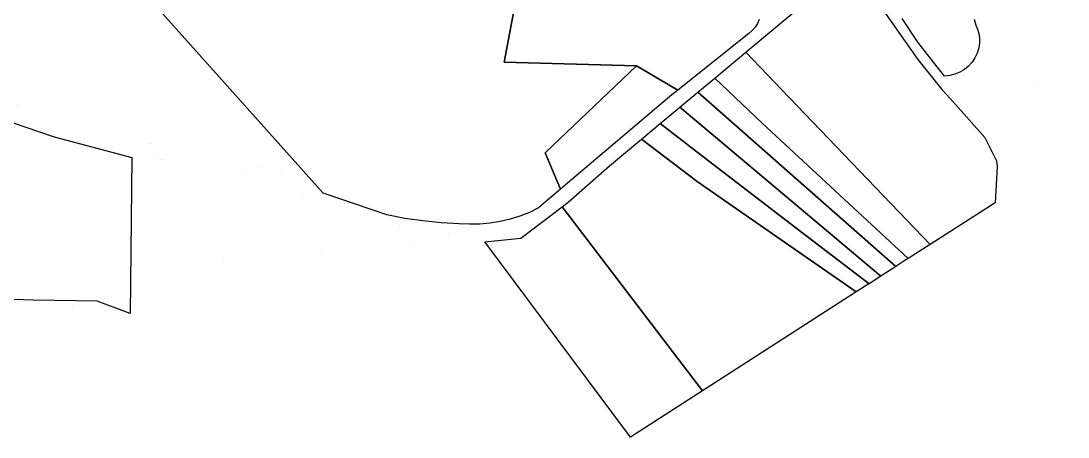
# Model space of a CAD drawing. Header units: millimetres. Extents: x 522658 to 553925, y 7796479 to 7820139.
# Drawn here: x 544748 to 545673, y 7810206 to 7810574 of the extents above; entities that cross this region are included whole.
import ezdxf

# ---------------------------------------------------------------- set-up
doc = ezdxf.new("R2010")
doc.units = ezdxf.units.MM
doc.layers.add('ZONA RESIDENCIAL 2 (ZR_2)', color=2, linetype='Continuous')

msp = doc.modelspace()

# ---------------------------------------------------------------- linework, layer by layer
at = {"layer": 'ZONA RESIDENCIAL 2 (ZR_2)'}
for points in [[(545190.65, 7810620.22), (545175.1, 7810537.21), (545291.98, 7810533.9), (545291.98, 7810533.9), (545211.45, 7810457.14), (545224.82, 7810425.11), (545205.53, 7810408.7), (545197.39, 7810404.75), (545188.98, 7810401.41), (545180.35, 7810398.68), (545171.55, 7810396.59), (545162.62, 7810395.14), (545153.6, 7810394.35), (545144.55, 7810394.21), (545135.52, 7810394.73), (545119.42, 7810395.57), (545103.38, 7810397.14), (545087.42, 7810399.44), (545071.59, 7810402.47), (545015.41, 7810421.57), (544678.6, 7810797.93)], [(545400.27, 7810574.84), (545398.74, 7810571.29), (545396.68, 7810568.02), (545394.14, 7810565.1), (545391.19, 7810562.61), (545328.41, 7810512.52), (545328.41, 7810512.52), (545291.98, 7810533.9), (545175.1, 7810537.21), (545190.65, 7810620.22)], [(545590.08, 7810575.32), (545591.67, 7810570.02), (545593.22, 7810566.32), (545594.3, 7810562.45), (545594.87, 7810558.47), (545594.95, 7810554.46), (545594.27, 7810549.83), (545592.91, 7810545.35), (545590.92, 7810541.12), (545588.32, 7810537.23), (545585.19, 7810533.75), (545581.57, 7810530.78), (545577.56, 7810528.37), (545573.24, 7810526.57), (545568.71, 7810525.43), (545564.05, 7810524.96), (545540.32, 7810554.88), (545526.62, 7810575.75)]]:
    msp.add_lwpolyline(points, dxfattribs=at)
for points in [[(545599.73, 7810470.72), (545609.91, 7810450.35), (545610.57, 7810445.13), (545608.63, 7810413.27), (545551.43, 7810376.52), (545426.86, 7810506.19), (545388.63, 7810545.97), (545480.5, 7810622.88), (545504.91, 7810590.22), (545540.32, 7810539.68), (545561.78, 7810513.25), (545566.01, 7810508.49), (545576.28, 7810496.95), (545599.73, 7810470.72)], [(545551.43, 7810376.52), (545531.94, 7810363.99), (545403.11, 7810483.36), (545361.24, 7810523.29), (545388.63, 7810545.97), (545426.86, 7810506.19), (545551.43, 7810376.52)], [(545224.82, 7810425.11), (545211.45, 7810457.14), (545291.98, 7810533.9), (545328.41, 7810512.52), (545323.33, 7810508.47), (545231.09, 7810430.45), (545224.82, 7810425.11)], [(545529.11, 7810362.18), (545521.08, 7810357.02), (545346.05, 7810510.72), (545361.24, 7810523.29), (545403.11, 7810483.36), (545531.94, 7810363.99), (545529.11, 7810362.18)], [(545521.08, 7810357.02), (545507.79, 7810348.48), (545330.15, 7810497.56), (545346.05, 7810510.72), (545521.08, 7810357.02)], [(544846.29, 7810453.26), (544844.84, 7810315.45), (544815.81, 7810326.52), (544759.08, 7810327.36), (544724.36, 7810328.52), (544714.27, 7810392.69), (544715.45, 7810470.22), (544678.61, 7810505.81), (544700.67, 7810498.77), (544715.23, 7810492.69), (544777.67, 7810471.25), (544846.29, 7810453.26)], [(545497.38, 7810341.79), (545432.75, 7810391.22), (545359.54, 7810447.22), (545313.02, 7810483.24), (545330.15, 7810497.56), (545507.79, 7810348.48), (545497.38, 7810341.79)], [(545486.04, 7810334.51), (545401.49, 7810393.28), (545345.63, 7810432.12), (545296.3, 7810469.26), (545313.02, 7810483.24), (545359.54, 7810447.22), (545432.75, 7810391.22), (545497.38, 7810341.79), (545496.44, 7810341.19), (545486.04, 7810334.51)], [(545480.23, 7810330.77), (545350.35, 7810247.33), (545226.23, 7810409.73), (545231.67, 7810413.88), (545268.29, 7810445.84), (545296.3, 7810469.26), (545345.63, 7810432.12), (545401.49, 7810393.28), (545486.04, 7810334.51), (545480.23, 7810330.77)], [(545350.35, 7810247.33), (545286.78, 7810206.48), (545158.01, 7810378.63), (545189.76, 7810381.91), (545226.23, 7810409.73), (545350.35, 7810247.33)]]:
    msp.add_lwpolyline(points, close=True, dxfattribs=at)
at = {"layer": 'ZONA RESIDENCIAL 2 (ZR_2)', "const_width": 0.0006}
for points in [[(545599.73, 7810470.72), (545609.91, 7810450.35), (545610.57, 7810445.13), (545608.63, 7810413.27), (545551.43, 7810376.52), (545426.86, 7810506.19), (545388.63, 7810545.97), (545480.5, 7810622.88), (545504.91, 7810590.22), (545540.32, 7810539.68), (545561.78, 7810513.25), (545566.01, 7810508.49), (545576.28, 7810496.95)], [(545551.43, 7810376.52), (545531.94, 7810363.99), (545403.11, 7810483.36), (545361.24, 7810523.29), (545388.63, 7810545.97), (545426.86, 7810506.19)], [(545529.11, 7810362.18), (545521.08, 7810357.02), (545346.05, 7810510.72), (545361.24, 7810523.29), (545403.11, 7810483.36), (545531.94, 7810363.99)], [(545521.08, 7810357.02), (545507.79, 7810348.48), (545330.15, 7810497.56), (545346.05, 7810510.72)], [(544848.48, 7810456.76), (544847.74, 7810310.59), (544842.6, 7810309.87), (544813.7, 7810321.01), (544764.49, 7810324.17), (544728.65, 7810324.05), (544717.17, 7810386.74), (544717.59, 7810473.06), (544678.14, 7810508.64), (544686.44, 7810507.99), (544704.31, 7810502.62), (544758.43, 7810482.24), (544808.86, 7810467.96), (544848.34, 7810456.79)], [(545497.38, 7810341.79), (545432.75, 7810391.22), (545359.54, 7810447.22), (545313.02, 7810483.24), (545330.15, 7810497.56), (545507.79, 7810348.48)], [(545486.04, 7810334.51), (545401.49, 7810393.28), (545345.63, 7810432.12), (545296.3, 7810469.26), (545313.02, 7810483.24), (545359.54, 7810447.22), (545432.75, 7810391.22), (545497.38, 7810341.79), (545496.44, 7810341.19)], [(545480.23, 7810330.77), (545350.35, 7810247.33), (545226.23, 7810409.73), (545231.67, 7810413.88), (545268.29, 7810445.84), (545296.3, 7810469.26), (545345.63, 7810432.12), (545401.49, 7810393.28), (545486.04, 7810334.51)], [(545612.25, 7810413.12), (545612.6, 7810421.79), (545613.92, 7810431.25), (545611.42, 7810458.92), (545627.01, 7810472.02), (545673.13, 7810431.84), (545630.16, 7810412.37)], [(544932.22, 7810373.98), (544929.57, 7810373.81), (544911.32, 7810294.83), (544884.56, 7810296), (544851.54, 7810311.12), (544847.74, 7810310.59), (544848.48, 7810456.76), (544914.48, 7810442.11), (544946.17, 7810437.87), (545065.37, 7810394.68), (545114.73, 7810386.84), (545159.31, 7810385.03), (545135.08, 7810383.74), (545093.18, 7810374.3), (545014.37, 7810376.71), (545011.08, 7810375.28), (544969.4, 7810381.55), (544968.2, 7810375.7), (544954.06, 7810375.4)], [(545350.35, 7810247.33), (545286.78, 7810206.48), (545158.01, 7810378.63), (545189.76, 7810381.91), (545226.23, 7810409.73)], [(544939.56, 7810294.9), (544926.36, 7810291.02), (544915.24, 7810294.66), (544914.09, 7810294.71), (544911.32, 7810294.83), (544929.57, 7810373.81), (544932.22, 7810373.98), (544951.9, 7810375.26), (544951.82, 7810366.12), (544950.71, 7810360.56), (544946.58, 7810346.59), (544944.2, 7810341.51)], [(544985.15, 7810298.13), (544979.6, 7810293.11), (544970.81, 7810292.37), (544954.33, 7810290.99), (544941.55, 7810294.58), (544939.98, 7810295.02), (544939.56, 7810294.9), (544944.2, 7810341.51), (544946.58, 7810346.59), (544950.71, 7810360.56), (544950.97, 7810361.88), (544953.12, 7810362.16), (544985.19, 7810366.3), (544987.9, 7810366.39), (544988.7, 7810365.94), (544985.75, 7810301.73)], [(545002.1, 7810294.15), (544995.16, 7810299.5), (544992.02, 7810302.76), (544988.4, 7810303.75), (544985.75, 7810301.73), (544988.7, 7810365.94), (545001.79, 7810367.58), (545013.7, 7810370.75), (545008.2, 7810322.24)], [(545002.1, 7810294.15), (545008.2, 7810322.24), (545013.7, 7810370.75), (545031.8, 7810370.57), (545022.84, 7810298.6)]]:
    msp.add_lwpolyline(points, close=True, dxfattribs=at)
for points in [[(545649.53, 7810574.52), (545646.62, 7810573.2), (545644.24, 7810571.34), (545642.65, 7810569.49), (545640.8, 7810567.9), (545640.27, 7810566.32), (545640.27, 7810564.99), (545641.59, 7810563.67), (545644.51, 7810561.29), (545646.09, 7810560.76), (545647.68, 7810559.97), (545649.27, 7810558.38), (545651.65, 7810556.26), (545655.09, 7810553.88), (545661.44, 7810551.5), (545663.56, 7810549.65), (545665.94, 7810547.8), (545668.05, 7810544.62), (545669.11, 7810541.45), (545668.32, 7810538.27), (545666.47, 7810533.51), (545664.61, 7810530.33), (545663.03, 7810528.22), (545660.91, 7810525.31), (545658.79, 7810524.25), (545656.68, 7810523.72), (545654.56, 7810522.66), (545651.12, 7810520.54), (545647.94, 7810518.43), (545646.09, 7810517.37), (545644.77, 7810516.05), (545642.92, 7810513.4), (545640.01, 7810511.55), (545637.89, 7810509.96), (545636.57, 7810506.26), (545635.51, 7810502.82), (545632.86, 7810501.49), (545628.37, 7810497.79), (545624.4, 7810494.08), (545622.54, 7810491.97), (545620.96, 7810489.32), (545620.16, 7810486.68), (545620.16, 7810484.56), (545620.69, 7810482.44), (545622.02, 7810480.06), (545623.6, 7810476.62), (545627.01, 7810472.02), (545611.42, 7810458.92), (545606.87, 7810473.39), (545592.62, 7810491.06), (545564.05, 7810524.96), (545540.32, 7810554.88), (545526.62, 7810575.75)], [(545400.27, 7810574.84), (545398.74, 7810571.29), (545396.68, 7810568.02), (545394.14, 7810565.1), (545391.19, 7810562.61), (545328.41, 7810512.52), (545323.33, 7810508.47), (545231.09, 7810430.45), (545224.82, 7810425.11), (545205.53, 7810408.7), (545197.39, 7810404.75), (545188.98, 7810401.41), (545180.35, 7810398.68), (545171.55, 7810396.59), (545162.62, 7810395.14), (545153.6, 7810394.35), (545144.55, 7810394.21), (545135.52, 7810394.73), (545119.42, 7810395.57), (545103.38, 7810397.14), (545087.42, 7810399.44), (545071.59, 7810402.47), (545015.4, 7810421.58), (544976.99, 7810439.59), (544930.95, 7810450.31), (544884.51, 7810460.23), (544843.24, 7810470.55), (544800.38, 7810482.85), (544733.3, 7810503.09)]]:
    msp.add_lwpolyline(points, dxfattribs=at)

doc.saveas('drawing.dxf')
